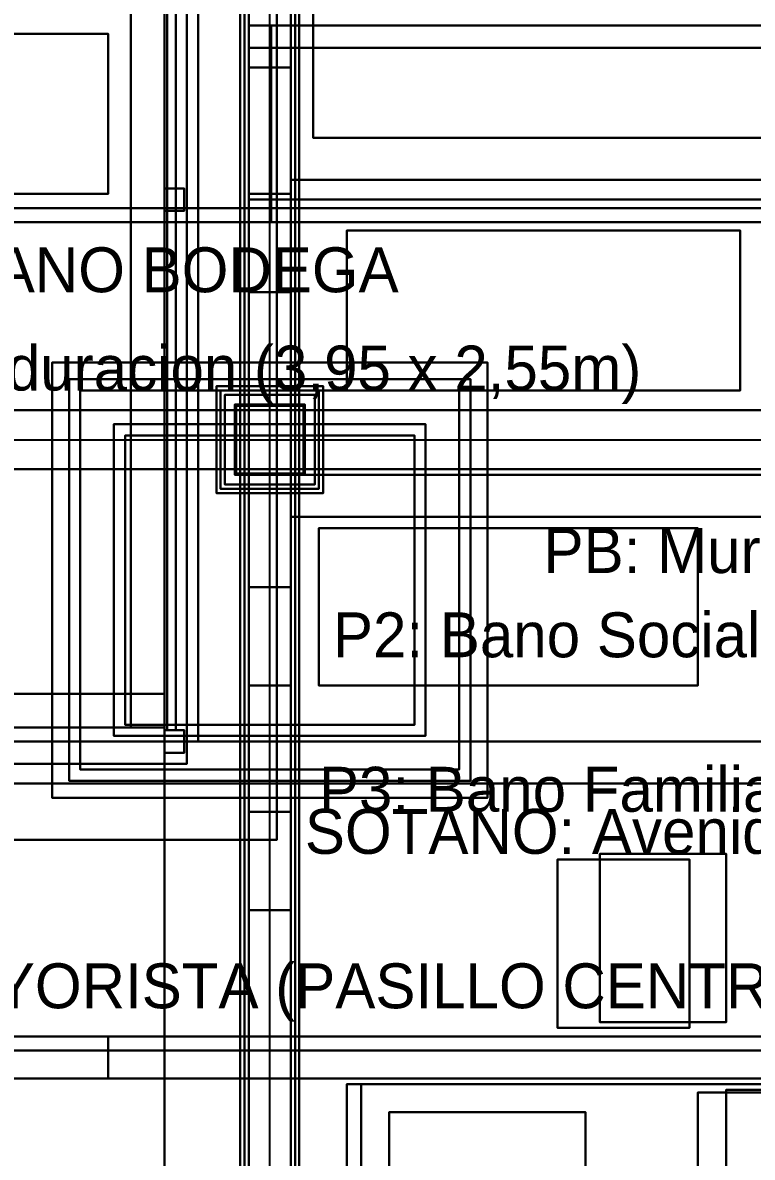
# Model space of a CAD drawing. Header units: metres. Extents: x -1 to 116, y -1 to 42.
# Drawn here: x 5.045 to 7.643, y 7.019 to 11.06 of the extents above; entities that cross this region are included whole.
import ezdxf

# ---------------------------------------------------------------- set-up
doc = ezdxf.new("R2010")
doc.units = ezdxf.units.M
for name, color, linetype in [('CLARABOYA_VENTILADA_3D', 4, 'CONTINUOUS'), ('COLUMNAS_3D', 1, 'CONTINUOUS'), ('CUBIERTA_CHALET_3D', 9, 'CONTINUOUS'), ('EJES_ESTRUCTURALES', 1, 'CONTINUOUS'), ('ESTRUCTURA_MADERA_CHALET_3D', 34, 'CONTINUOUS'), ('LOSA_PISO_3D', 8, 'CONTINUOUS'), ('P2_COLUMNAS_3D', 1, 'CONTINUOUS'), ('P2_LOSA_PISO_3D', 8, 'CONTINUOUS'), ('P2_MOBILIARIO_SOCIAL_3D', 34, 'CONTINUOUS'), ('P2_MUROS_INT_3D', 6, 'CONTINUOUS'), ('P2_ROTULOS', 6, 'CONTINUOUS'), ('P3_COLUMNAS_METAL_NEGRO_3D', 8, 'CONTINUOUS'), ('P3_LOSA_STEELDECK_3D', 8, 'CONTINUOUS'), ('P3_MOBILIARIO_PRIVADO_3D', 34, 'CONTINUOUS'), ('P3_MUROS_EXT_3D', 34, 'CONTINUOUS'), ('P3_MUROS_INT_3D', 6, 'CONTINUOUS'), ('P3_ROTULOS', 5, 'CONTINUOUS'), ('PB_MOBILIARIO_COMERCIAL_3D', 34, 'CONTINUOUS'), ('PB_TIMBER_FRAME_3D', 30, 'CONTINUOUS'), ('PB_ZOCALO_PIEDRA_3D', 8, 'CONTINUOUS'), ('ROTULOS_TEXTO', 2, 'CONTINUOUS'), ('SOTANO_BODEGA_EQUIP_3D', 7, 'CONTINUOUS'), ('SOTANO_COLUMNAS_3D', 1, 'CONTINUOUS'), ('SOTANO_LOSA_3D', 8, 'CONTINUOUS'), ('SOTANO_ROTULOS', 4, 'CONTINUOUS')]:
    doc.layers.add(name, color=color, linetype=linetype)

msp = doc.modelspace()

# ---------------------------------------------------------------- linework, layer by layer
at = {"layer": 'CLARABOYA_VENTILADA_3D', "color": 9}
for points in [[(4, 8.15, 12.4994), (5.95, 8.15, 12.3194), (5.95, 14.65, 12.3194), (4, 14.65, 12.4994)], [(4, 8.15, 12.5994), (5.95, 8.15, 12.4194), (5.95, 14.65, 12.4194), (4, 14.65, 12.5994)], [(5.95, 8.15, 12.3194), (5.95, 14.65, 12.3194), (5.95, 14.65, 12.4194), (5.95, 8.15, 12.4194)], [(4, 8.15, 12.4994), (5.95, 8.15, 12.3194), (5.95, 8.15, 12.4194), (4, 8.15, 12.5994)]]:
    msp.add_3dface(points, dxfattribs=at)
at = {"layer": 'CLARABOYA_VENTILADA_3D', "color": 8}
for points in [[(5.55, 8.5, 12.0294), (5.67, 8.5, 11.9694), (5.67, 14.3, 11.9694), (5.55, 14.3, 12.0294)], [(5.55, 8.5, 12.0494), (5.67, 8.5, 11.9894), (5.67, 14.3, 11.9894), (5.55, 14.3, 12.0494)], [(5.55, 8.5, 12.0294), (5.55, 14.3, 12.0294), (5.55, 14.3, 12.0494), (5.55, 8.5, 12.0494)], [(5.55, 8.5, 12.1594), (5.67, 8.5, 12.0994), (5.67, 14.3, 12.0994), (5.55, 14.3, 12.1594)], [(5.55, 8.5, 12.1794), (5.67, 8.5, 12.1194), (5.67, 14.3, 12.1194), (5.55, 14.3, 12.1794)], [(5.55, 8.5, 12.1594), (5.55, 14.3, 12.1594), (5.55, 14.3, 12.1794), (5.55, 8.5, 12.1794)], [(5.55, 8.5, 12.2894), (5.67, 8.5, 12.2294), (5.67, 14.3, 12.2294), (5.55, 14.3, 12.2894)], [(5.55, 8.5, 12.3094), (5.67, 8.5, 12.2494), (5.67, 14.3, 12.2494), (5.55, 14.3, 12.3094)], [(5.55, 8.5, 12.2894), (5.55, 14.3, 12.2894), (5.55, 14.3, 12.3094), (5.55, 8.5, 12.3094)], [(5.67, 8.5, 11.9694), (5.67, 14.3, 11.9694), (5.67, 14.3, 11.9894), (5.67, 8.5, 11.9894)], [(5.67, 8.5, 12.0994), (5.67, 14.3, 12.0994), (5.67, 14.3, 12.1194), (5.67, 8.5, 12.1194)], [(5.67, 8.5, 12.2294), (5.67, 14.3, 12.2294), (5.67, 14.3, 12.2494), (5.67, 8.5, 12.2494)], [(5.55, 8.5, 12.0294), (5.67, 8.5, 11.9694), (5.67, 8.5, 11.9894), (5.55, 8.5, 12.0494)], [(5.55, 8.5, 12.1594), (5.67, 8.5, 12.0994), (5.67, 8.5, 12.1194), (5.55, 8.5, 12.1794)], [(5.55, 8.5, 12.2894), (5.67, 8.5, 12.2294), (5.67, 8.5, 12.2494), (5.55, 8.5, 12.3094)]]:
    msp.add_3dface(points, dxfattribs=at)
at = {"layer": 'CLARABOYA_VENTILADA_3D', "color": 4}
for points in [[(5.56, 8.54, 11.482), (5.59, 8.54, 11.482), (5.59, 14.26, 11.482), (5.56, 14.26, 11.482)], [(5.56, 8.54, 11.9194), (5.59, 8.54, 11.9194), (5.59, 14.26, 11.9194), (5.56, 14.26, 11.9194)], [(5.56, 8.54, 11.482), (5.56, 14.26, 11.482), (5.56, 14.26, 11.9194), (5.56, 8.54, 11.9194)], [(5.59, 8.54, 11.482), (5.59, 14.26, 11.482), (5.59, 14.26, 11.9194), (5.59, 8.54, 11.9194)], [(5.56, 8.54, 11.482), (5.59, 8.54, 11.482), (5.59, 8.54, 11.9194), (5.56, 8.54, 11.9194)]]:
    msp.add_3dface(points, dxfattribs=at)
at = {"layer": 'COLUMNAS_3D', "color": 1}
for points in [[(5.8, 9.45), (6.05, 9.45), (6.05, 9.7), (5.8, 9.7)], [(5.8, 9.45, 2.85), (6.05, 9.45, 2.85), (6.05, 9.7, 2.85), (5.8, 9.7, 2.85)], [(5.8, 9.7), (6.05, 9.7), (6.05, 9.7, 2.85), (5.8, 9.7, 2.85)], [(5.8, 9.45), (5.8, 9.7), (5.8, 9.7, 2.85), (5.8, 9.45, 2.85)], [(6.05, 9.45), (6.05, 9.7), (6.05, 9.7, 2.85), (6.05, 9.45, 2.85)], [(5.8, 9.45), (6.05, 9.45), (6.05, 9.45, 2.85), (5.8, 9.45, 2.85)]]:
    msp.add_3dface(points, dxfattribs=at)
at = {"layer": 'CUBIERTA_CHALET_3D', "color": 9}
for points in [[(5.55, 2, 11.262), (10.1, 2, 8.4189), (10.1, 24.71, 8.4189), (5.55, 24.71, 11.262)], [(5.55, 2, 11.442), (10.1, 2, 8.5989), (10.1, 24.71, 8.5989), (5.55, 24.71, 11.442)], [(5.55, 2, 11.262), (5.55, 24.71, 11.262), (5.55, 24.71, 11.442), (5.55, 2, 11.442)], [(4.85, 2, 11.6994), (5.55, 2, 11.262), (5.55, 8.5, 11.262), (4.85, 8.5, 11.6994)], [(4.85, 2, 11.8794), (5.55, 2, 11.442), (5.55, 8.5, 11.442), (4.85, 8.5, 11.8794)], [(4.85, 8.5, 11.6994), (5.55, 8.5, 11.262), (5.55, 8.5, 11.442), (4.85, 8.5, 11.8794)], [(5.55, 2, 11.262), (5.55, 8.5, 11.262), (5.55, 8.5, 11.442), (5.55, 2, 11.442)]]:
    msp.add_3dface(points, dxfattribs=at)
at = {"layer": 'EJES_ESTRUCTURALES', "color": 1}
for p, q in [((5.925, 1.8), (5.925, 25.51)), ((-0.6, 9.575), (10.4, 9.575))]:
    msp.add_line(p, q, dxfattribs=at)
at = {"layer": 'ESTRUCTURA_MADERA_CHALET_3D', "color": 34}
for points in [[(0.45, 8.35, 8.67), (9.15, 8.35, 8.67), (9.15, 8.5, 8.67), (0.45, 8.5, 8.67)], [(0.45, 8.35, 8.85), (9.15, 8.35, 8.85), (9.15, 8.5, 8.85), (0.45, 8.5, 8.85)], [(0.45, 8.5, 8.67), (9.15, 8.5, 8.67), (9.15, 8.5, 8.85), (0.45, 8.5, 8.85)], [(0.45, 8.35, 8.67), (9.15, 8.35, 8.67), (9.15, 8.35, 8.85), (0.45, 8.35, 8.85)]]:
    msp.add_3dface(points, dxfattribs=at)
at = {"layer": 'LOSA_PISO_3D', "color": 8}
for points in [[(0.15, 10.35, -0.15), (9.15, 10.35, -0.15), (9.15, 24.71, -0.15), (0.15, 24.71, -0.15)], [(0.15, 10.35), (9.15, 10.35), (9.15, 24.71), (0.15, 24.71)], [(0.15, 10.35, -0.15), (9.15, 10.35, -0.15), (9.15, 10.35), (0.15, 10.35)], [(1.4, 7.4, -0.15), (9.15, 7.4, -0.15), (9.15, 10.35, -0.15), (1.4, 10.35, -0.15)], [(1.4, 7.4), (9.15, 7.4), (9.15, 10.35), (1.4, 10.35)], [(1.4, 10.35, -0.15), (9.15, 10.35, -0.15), (9.15, 10.35), (1.4, 10.35)], [(0.15, 3, -0.15), (9.15, 3, -0.15), (9.15, 7.4, -0.15), (0.15, 7.4, -0.15)], [(0.15, 3), (9.15, 3), (9.15, 7.4), (0.15, 7.4)], [(0.15, 7.4, -0.15), (9.15, 7.4, -0.15), (9.15, 7.4), (0.15, 7.4)], [(1.4, 7.4, -0.15), (9.15, 7.4, -0.15), (9.15, 7.4), (1.4, 7.4)]]:
    msp.add_3dface(points, dxfattribs=at)
at = {"layer": 'P2_COLUMNAS_3D', "color": 1}
for points in [[(5.8, 9.45, 3), (6.05, 9.45, 3), (6.05, 9.7, 3), (5.8, 9.7, 3)], [(5.8, 9.45, 5.85), (6.05, 9.45, 5.85), (6.05, 9.7, 5.85), (5.8, 9.7, 5.85)], [(5.8, 9.7, 3), (6.05, 9.7, 3), (6.05, 9.7, 5.85), (5.8, 9.7, 5.85)], [(5.8, 9.45, 3), (5.8, 9.7, 3), (5.8, 9.7, 5.85), (5.8, 9.45, 5.85)], [(6.05, 9.45, 3), (6.05, 9.7, 3), (6.05, 9.7, 5.85), (6.05, 9.45, 5.85)], [(5.8, 9.45, 3), (6.05, 9.45, 3), (6.05, 9.45, 5.85), (5.8, 9.45, 5.85)]]:
    msp.add_3dface(points, dxfattribs=at)
at = {"layer": 'P2_LOSA_PISO_3D', "color": 8}
for points in [[(0.15, 10.35, 2.85), (9.15, 10.35, 2.85), (9.15, 24.71, 2.85), (0.15, 24.71, 2.85)], [(0.15, 10.35, 3), (9.15, 10.35, 3), (9.15, 24.71, 3), (0.15, 24.71, 3)], [(0.15, 10.35, 2.85), (9.15, 10.35, 2.85), (9.15, 10.35, 3), (0.15, 10.35, 3)], [(2.65, 7.4, 2.85), (9.15, 7.4, 2.85), (9.15, 10.35, 2.85), (2.65, 10.35, 2.85)], [(2.65, 7.4, 3), (9.15, 7.4, 3), (9.15, 10.35, 3), (2.65, 10.35, 3)], [(2.65, 10.35, 2.85), (9.15, 10.35, 2.85), (9.15, 10.35, 3), (2.65, 10.35, 3)], [(0.15, 3, 2.85), (9.15, 3, 2.85), (9.15, 7.4, 2.85), (0.15, 7.4, 2.85)], [(0.15, 3, 3), (9.15, 3, 3), (9.15, 7.4, 3), (0.15, 7.4, 3)], [(0.15, 7.4, 2.85), (9.15, 7.4, 2.85), (9.15, 7.4, 3), (0.15, 7.4, 3)], [(2.65, 7.4, 2.85), (9.15, 7.4, 2.85), (9.15, 7.4, 3), (2.65, 7.4, 3)]]:
    msp.add_3dface(points, dxfattribs=at)
at = {"layer": 'P2_MOBILIARIO_SOCIAL_3D', "color": 34}
for points in [[(6.2, 9.75, 3), (7.6, 9.75, 3), (7.6, 10.32, 3), (6.2, 10.32, 3)], [(6.2, 9.75, 3.85), (7.6, 9.75, 3.85), (7.6, 10.32, 3.85), (6.2, 10.32, 3.85)], [(6.2, 10.32, 3), (7.6, 10.32, 3), (7.6, 10.32, 3.85), (6.2, 10.32, 3.85)], [(6.2, 9.75, 3), (6.2, 10.32, 3), (6.2, 10.32, 3.85), (6.2, 9.75, 3.85)], [(7.6, 9.75, 3), (7.6, 10.32, 3), (7.6, 10.32, 3.85), (7.6, 9.75, 3.85)], [(6.2, 9.75, 3), (7.6, 9.75, 3), (7.6, 9.75, 3.85), (6.2, 9.75, 3.85)], [(6.25, 6.7, 3), (8.45, 6.7, 3), (8.45, 7.28, 3), (6.25, 7.28, 3)], [(6.25, 6.7, 5.25), (8.45, 6.7, 5.25), (8.45, 7.28, 5.25), (6.25, 7.28, 5.25)], [(6.25, 7.28, 3), (8.45, 7.28, 3), (8.45, 7.28, 5.25), (6.25, 7.28, 5.25)], [(6.25, 6.7, 3), (6.25, 7.28, 3), (6.25, 7.28, 5.25), (6.25, 6.7, 5.25)]]:
    msp.add_3dface(points, dxfattribs=at)
at = {"layer": 'P2_MOBILIARIO_SOCIAL_3D', "color": 7}
for points in [[(7.1, 7.5, 3), (7.55, 7.5, 3), (7.55, 8.1, 3), (7.1, 8.1, 3)], [(7.1, 7.5, 3.42), (7.55, 7.5, 3.42), (7.55, 8.1, 3.42), (7.1, 8.1, 3.42)], [(7.1, 8.1, 3), (7.55, 8.1, 3), (7.55, 8.1, 3.42), (7.1, 8.1, 3.42)], [(7.1, 7.5, 3), (7.1, 8.1, 3), (7.1, 8.1, 3.42), (7.1, 7.5, 3.42)], [(7.55, 7.5, 3), (7.55, 8.1, 3), (7.55, 8.1, 3.42), (7.55, 7.5, 3.42)], [(7.1, 7.5, 3), (7.55, 7.5, 3), (7.55, 7.5, 3.42), (7.1, 7.5, 3.42)]]:
    msp.add_3dface(points, dxfattribs=at)
at = {"layer": 'P2_MUROS_INT_3D', "color": 6}
for points in [[(6, 10.35, 3), (9, 10.35, 3), (9, 10.5, 3), (6, 10.5, 3)], [(6, 10.35, 5.85), (9, 10.35, 5.85), (9, 10.5, 5.85), (6, 10.5, 5.85)], [(6, 10.5, 3), (9, 10.5, 3), (9, 10.5, 5.85), (6, 10.5, 5.85)], [(6, 10.35, 3), (6, 10.5, 3), (6, 10.5, 5.85), (6, 10.35, 5.85)], [(5.85, 9.05, 3), (6, 9.05, 3), (6, 10.45, 3), (5.85, 10.45, 3)], [(5.85, 9.05, 5.85), (6, 9.05, 5.85), (6, 10.45, 5.85), (5.85, 10.45, 5.85)], [(5.85, 10.45, 3), (6, 10.45, 3), (6, 10.45, 5.85), (5.85, 10.45, 5.85)], [(5.85, 9.05, 3), (5.85, 10.45, 3), (5.85, 10.45, 5.85), (5.85, 9.05, 5.85)], [(6, 9.05, 3), (6, 10.45, 3), (6, 10.45, 5.85), (6, 9.05, 5.85)], [(6, 10.35, 3), (9, 10.35, 3), (9, 10.35, 5.85), (6, 10.35, 5.85)], [(5.85, 8.25, 5.1), (6, 8.25, 5.1), (6, 9.05, 5.1), (5.85, 9.05, 5.1)], [(5.85, 8.25, 5.85), (6, 8.25, 5.85), (6, 9.05, 5.85), (5.85, 9.05, 5.85)], [(5.85, 9.05, 5.1), (6, 9.05, 5.1), (6, 9.05, 5.85), (5.85, 9.05, 5.85)], [(5.85, 8.25, 5.1), (5.85, 9.05, 5.1), (5.85, 9.05, 5.85), (5.85, 8.25, 5.85)], [(5.85, 9.05, 3), (6, 9.05, 3), (6, 9.05, 5.85), (5.85, 9.05, 5.85)], [(6, 8.25, 5.1), (6, 9.05, 5.1), (6, 9.05, 5.85), (6, 8.25, 5.85)], [(5.85, 6.4, 3), (6, 6.4, 3), (6, 8.25, 3), (5.85, 8.25, 3)], [(5.85, 6.4, 5.85), (6, 6.4, 5.85), (6, 8.25, 5.85), (5.85, 8.25, 5.85)], [(5.85, 8.25, 3), (6, 8.25, 3), (6, 8.25, 5.85), (5.85, 8.25, 5.85)], [(5.85, 6.4, 3), (5.85, 8.25, 3), (5.85, 8.25, 5.85), (5.85, 6.4, 5.85)], [(5.85, 8.25, 5.1), (6, 8.25, 5.1), (6, 8.25, 5.85), (5.85, 8.25, 5.85)], [(6, 6.4, 3), (6, 8.25, 3), (6, 8.25, 5.85), (6, 6.4, 5.85)], [(6, 7.3, 3), (9, 7.3, 3), (9, 7.45, 3), (6, 7.45, 3)], [(6, 7.3, 5.85), (9, 7.3, 5.85), (9, 7.45, 5.85), (6, 7.45, 5.85)], [(6, 7.45, 3), (9, 7.45, 3), (9, 7.45, 5.85), (6, 7.45, 5.85)], [(6, 7.3, 3), (6, 7.45, 3), (6, 7.45, 5.85), (6, 7.3, 5.85)], [(6, 7.3, 3), (9, 7.3, 3), (9, 7.3, 5.85), (6, 7.3, 5.85)]]:
    msp.add_3dface(points, dxfattribs=at)
at = {"layer": 'P3_COLUMNAS_METAL_NEGRO_3D', "color": 8}
for points in [[(5.835, 3.15, 5.8), (6.015, 3.15, 5.8), (6.015, 24.71, 5.8), (5.835, 24.71, 5.8)], [(5.835, 3.15, 5.85), (6.015, 3.15, 5.85), (6.015, 24.71, 5.85), (5.835, 24.71, 5.85)], [(5.835, 3.15, 5.8), (5.835, 24.71, 5.8), (5.835, 24.71, 5.85), (5.835, 3.15, 5.85)], [(6.015, 3.15, 5.8), (6.015, 24.71, 5.8), (6.015, 24.71, 5.85), (6.015, 3.15, 5.85)], [(5.55, 8.42, 11.122), (5.63, 8.42, 11.122), (5.63, 14.38, 11.122), (5.55, 14.38, 11.122)], [(5.55, 8.42, 11.502), (5.63, 8.42, 11.502), (5.63, 14.38, 11.502), (5.55, 14.38, 11.502)], [(5.55, 8.42, 11.122), (5.55, 14.38, 11.122), (5.55, 14.38, 11.502), (5.55, 8.42, 11.502)], [(5.63, 8.42, 11.122), (5.63, 14.38, 11.122), (5.63, 14.38, 11.502), (5.63, 8.42, 11.502)], [(5.55, 10.39, 11.442), (5.62, 10.39, 11.442), (5.62, 10.47, 11.442), (5.55, 10.47, 11.442)], [(5.55, 10.39, 12.3194), (5.62, 10.39, 12.3194), (5.62, 10.47, 12.3194), (5.55, 10.47, 12.3194)], [(5.55, 10.47, 11.442), (5.62, 10.47, 11.442), (5.62, 10.47, 12.3194), (5.55, 10.47, 12.3194)], [(5.55, 10.39, 11.442), (5.55, 10.47, 11.442), (5.55, 10.47, 12.3194), (5.55, 10.39, 12.3194)], [(5.62, 10.39, 11.442), (5.62, 10.47, 11.442), (5.62, 10.47, 12.3194), (5.62, 10.39, 12.3194)], [(5.55, 10.39, 11.442), (5.62, 10.39, 11.442), (5.62, 10.39, 12.3194), (5.55, 10.39, 12.3194)], [(5.765, 9.415, 6), (6.085, 9.415, 6), (6.085, 9.735, 6), (5.765, 9.735, 6)], [(5.765, 9.415, 6.03), (6.085, 9.415, 6.03), (6.085, 9.735, 6.03), (5.765, 9.735, 6.03)], [(5.765, 9.735, 6), (6.085, 9.735, 6), (6.085, 9.735, 6.03), (5.765, 9.735, 6.03)], [(5.765, 9.415, 6), (5.765, 9.735, 6), (5.765, 9.735, 6.03), (5.765, 9.415, 6.03)], [(6.085, 9.415, 6), (6.085, 9.735, 6), (6.085, 9.735, 6.03), (6.085, 9.415, 6.03)], [(5.805, 9.455, 6), (6.045, 9.455, 6), (6.045, 9.695, 6), (5.805, 9.695, 6)], [(5.805, 9.455, 8.85), (6.045, 9.455, 8.85), (6.045, 9.695, 8.85), (5.805, 9.695, 8.85)], [(5.805, 9.695, 6), (6.045, 9.695, 6), (6.045, 9.695, 8.85), (5.805, 9.695, 8.85)], [(5.805, 9.455, 6), (5.805, 9.695, 6), (5.805, 9.695, 8.85), (5.805, 9.455, 8.85)], [(6.045, 9.455, 6), (6.045, 9.695, 6), (6.045, 9.695, 8.85), (6.045, 9.455, 8.85)], [(5.765, 9.415, 6), (6.085, 9.415, 6), (6.085, 9.415, 6.03), (5.765, 9.415, 6.03)], [(5.805, 9.455, 6), (6.045, 9.455, 6), (6.045, 9.455, 8.85), (5.805, 9.455, 8.85)], [(5.55, 8.46, 11.442), (5.62, 8.46, 11.442), (5.62, 8.54, 11.442), (5.55, 8.54, 11.442)], [(5.55, 8.46, 12.3194), (5.62, 8.46, 12.3194), (5.62, 8.54, 12.3194), (5.55, 8.54, 12.3194)], [(5.55, 8.54, 11.442), (5.62, 8.54, 11.442), (5.62, 8.54, 12.3194), (5.55, 8.54, 12.3194)], [(5.55, 8.46, 11.442), (5.55, 8.54, 11.442), (5.55, 8.54, 12.3194), (5.55, 8.46, 12.3194)], [(5.62, 8.46, 11.442), (5.62, 8.54, 11.442), (5.62, 8.54, 12.3194), (5.62, 8.46, 12.3194)], [(4.85, 8.42, 11.5794), (5.55, 8.42, 11.142), (5.55, 8.5, 11.142), (4.85, 8.5, 11.5794)], [(4.85, 8.42, 11.9194), (5.55, 8.42, 11.9194), (5.55, 8.5, 11.9194), (4.85, 8.5, 11.9194)], [(4.85, 8.5, 11.5794), (5.55, 8.5, 11.142), (5.55, 8.5, 11.9194), (4.85, 8.5, 11.9194)], [(5.55, 8.42, 11.142), (5.55, 8.5, 11.142), (5.55, 8.5, 11.9194), (5.55, 8.42, 11.9194)], [(5.55, 8.46, 11.442), (5.62, 8.46, 11.442), (5.62, 8.46, 12.3194), (5.55, 8.46, 12.3194)], [(4.85, 8.42, 11.5794), (5.55, 8.42, 11.142), (5.55, 8.42, 11.9194), (4.85, 8.42, 11.9194)], [(5.55, 8.42, 11.122), (5.63, 8.42, 11.122), (5.63, 8.42, 11.502), (5.55, 8.42, 11.502)]]:
    msp.add_3dface(points, dxfattribs=at)
at = {"layer": 'P3_LOSA_STEELDECK_3D', "color": 8}
for points in [[(0.15, 10.4, 5.85), (9.15, 10.4, 5.85), (9.15, 24.71, 5.85), (0.15, 24.71, 5.85)], [(0.15, 10.4, 6), (9.15, 10.4, 6), (9.15, 24.71, 6), (0.15, 24.71, 6)], [(0.15, 10.4, 5.85), (9.15, 10.4, 5.85), (9.15, 10.4, 6), (0.15, 10.4, 6)], [(1.45, 7.4, 5.85), (9.15, 7.4, 5.85), (9.15, 10.4, 5.85), (1.45, 10.4, 5.85)], [(1.45, 7.4, 6), (9.15, 7.4, 6), (9.15, 10.4, 6), (1.45, 10.4, 6)], [(1.45, 10.4, 5.85), (9.15, 10.4, 5.85), (9.15, 10.4, 6), (1.45, 10.4, 6)], [(0.15, 3, 5.85), (9.15, 3, 5.85), (9.15, 7.4, 5.85), (0.15, 7.4, 5.85)], [(0.15, 3, 6), (9.15, 3, 6), (9.15, 7.4, 6), (0.15, 7.4, 6)], [(0.15, 7.4, 5.85), (9.15, 7.4, 5.85), (9.15, 7.4, 6), (0.15, 7.4, 6)], [(1.45, 7.4, 5.85), (9.15, 7.4, 5.85), (9.15, 7.4, 6), (1.45, 7.4, 6)]]:
    msp.add_3dface(points, dxfattribs=at)
at = {"layer": 'P3_MOBILIARIO_PRIVADO_3D', "color": 30}
for points in [[(6.08, 10.65, 6), (7.95, 10.65, 6), (7.95, 12.1, 6), (6.08, 12.1, 6)], [(6.08, 10.65, 6.55), (7.95, 10.65, 6.55), (7.95, 12.1, 6.55), (6.08, 12.1, 6.55)], [(6.08, 10.65, 6), (6.08, 12.1, 6), (6.08, 12.1, 6.55), (6.08, 10.65, 6.55)], [(6.08, 10.65, 6), (7.95, 10.65, 6), (7.95, 10.65, 6.55), (6.08, 10.65, 6.55)]]:
    msp.add_3dface(points, dxfattribs=at)
at = {"layer": 'P3_MOBILIARIO_PRIVADO_3D', "color": 34}
for points in [[(6.1, 8.7, 6), (7.45, 8.7, 6), (7.45, 9.26, 6), (6.1, 9.26, 6)], [(6.1, 8.7, 6.85), (7.45, 8.7, 6.85), (7.45, 9.26, 6.85), (6.1, 9.26, 6.85)], [(6.1, 9.26, 6), (7.45, 9.26, 6), (7.45, 9.26, 6.85), (6.1, 9.26, 6.85)], [(6.1, 8.7, 6), (6.1, 9.26, 6), (6.1, 9.26, 6.85), (6.1, 8.7, 6.85)], [(7.45, 8.7, 6), (7.45, 9.26, 6), (7.45, 9.26, 6.85), (7.45, 8.7, 6.85)], [(6.1, 8.7, 6), (7.45, 8.7, 6), (7.45, 8.7, 6.85), (6.1, 8.7, 6.85)]]:
    msp.add_3dface(points, dxfattribs=at)
at = {"layer": 'P3_MOBILIARIO_PRIVADO_3D', "color": 7}
for points in [[(6.95, 7.48, 6), (7.42, 7.48, 6), (7.42, 8.08, 6), (6.95, 8.08, 6)], [(6.95, 7.48, 6.42), (7.42, 7.48, 6.42), (7.42, 8.08, 6.42), (6.95, 8.08, 6.42)], [(6.95, 8.08, 6), (7.42, 8.08, 6), (7.42, 8.08, 6.42), (6.95, 8.08, 6.42)], [(6.95, 7.48, 6), (6.95, 8.08, 6), (6.95, 8.08, 6.42), (6.95, 7.48, 6.42)], [(7.42, 7.48, 6), (7.42, 8.08, 6), (7.42, 8.08, 6.42), (7.42, 7.48, 6.42)], [(6.95, 7.48, 6), (7.42, 7.48, 6), (7.42, 7.48, 6.42), (6.95, 7.48, 6.42)], [(6.35, 6.75, 6.92), (7.05, 6.75, 6.92), (7.05, 7.18, 6.92), (6.35, 7.18, 6.92)], [(6.35, 6.75, 6.96), (7.05, 6.75, 6.96), (7.05, 7.18, 6.96), (6.35, 7.18, 6.96)], [(6.35, 7.18, 6.92), (7.05, 7.18, 6.92), (7.05, 7.18, 6.96), (6.35, 7.18, 6.96)], [(6.35, 6.75, 6.92), (6.35, 7.18, 6.92), (6.35, 7.18, 6.96), (6.35, 6.75, 6.96)], [(7.05, 6.75, 6.92), (7.05, 7.18, 6.92), (7.05, 7.18, 6.96), (7.05, 6.75, 6.96)]]:
    msp.add_3dface(points, dxfattribs=at)
at = {"layer": 'P3_MOBILIARIO_PRIVADO_3D', "color": 8}
for points in [[(6.2, 6.65, 6), (8.65, 6.65, 6), (8.65, 7.28, 6), (6.2, 7.28, 6)], [(6.2, 6.65, 6.92), (8.65, 6.65, 6.92), (8.65, 7.28, 6.92), (6.2, 7.28, 6.92)], [(6.2, 7.28, 6), (8.65, 7.28, 6), (8.65, 7.28, 6.92), (6.2, 7.28, 6.92)], [(6.2, 6.65, 6), (6.2, 7.28, 6), (6.2, 7.28, 6.92), (6.2, 6.65, 6.92)], [(7.45, 6.68, 6.92), (8.48, 6.68, 6.92), (8.48, 7.25, 6.92), (7.45, 7.25, 6.92)], [(7.45, 6.68, 7.15), (8.48, 6.68, 7.15), (8.48, 7.25, 7.15), (7.45, 7.25, 7.15)], [(7.45, 7.25, 6.92), (8.48, 7.25, 6.92), (8.48, 7.25, 7.15), (7.45, 7.25, 7.15)], [(7.45, 6.68, 6.92), (7.45, 7.25, 6.92), (7.45, 7.25, 7.15), (7.45, 6.68, 7.15)], [(7.55, 6.72, 7.85), (8.4, 6.72, 7.85), (8.4, 7.26, 7.85), (7.55, 7.26, 7.85)], [(7.55, 6.72, 8.45), (8.4, 6.72, 8.45), (8.4, 7.26, 8.45), (7.55, 7.26, 8.45)], [(7.55, 7.26, 7.85), (8.4, 7.26, 7.85), (8.4, 7.26, 8.45), (7.55, 7.26, 8.45)], [(7.55, 6.72, 7.85), (7.55, 7.26, 7.85), (7.55, 7.26, 8.45), (7.55, 6.72, 8.45)]]:
    msp.add_3dface(points, dxfattribs=at)
at = {"layer": 'P3_MUROS_EXT_3D', "color": 34}
for points in [[(3.35, 7.3, 8.25), (5.35, 7.3, 8.25), (5.35, 7.45, 8.25), (3.35, 7.45, 8.25)], [(3.35, 7.3, 8.85), (5.35, 7.3, 8.85), (5.35, 7.45, 8.85), (3.35, 7.45, 8.85)], [(3.35, 7.45, 8.25), (5.35, 7.45, 8.25), (5.35, 7.45, 8.85), (3.35, 7.45, 8.85)], [(4.85, 7.3, 8.85), (9.15, 7.3, 8.85), (9.15, 7.45, 8.85), (4.85, 7.45, 8.85)], [(4.85, 7.3, 11.6994), (9.15, 7.3, 9.0125), (9.15, 7.45, 9.0125), (4.85, 7.45, 11.6994)], [(4.85, 7.45, 8.85), (9.15, 7.45, 8.85), (9.15, 7.45, 9.0125), (4.85, 7.45, 11.6994)], [(5.35, 7.3, 8.25), (5.35, 7.45, 8.25), (5.35, 7.45, 8.85), (5.35, 7.3, 8.85)], [(5.35, 7.3, 6), (5.85, 7.3, 6), (5.85, 7.45, 6), (5.35, 7.45, 6)], [(5.35, 7.3, 8.85), (5.85, 7.3, 8.85), (5.85, 7.45, 8.85), (5.35, 7.45, 8.85)], [(5.35, 7.45, 6), (5.85, 7.45, 6), (5.85, 7.45, 8.85), (5.35, 7.45, 8.85)], [(5.35, 7.3, 6), (5.35, 7.45, 6), (5.35, 7.45, 8.85), (5.35, 7.3, 8.85)], [(5.85, 7.3, 6), (9.15, 7.3, 6), (9.15, 7.45, 6), (5.85, 7.45, 6)], [(5.85, 7.3, 8.85), (9.15, 7.3, 8.85), (9.15, 7.45, 8.85), (5.85, 7.45, 8.85)], [(5.85, 7.45, 6), (9.15, 7.45, 6), (9.15, 7.45, 8.85), (5.85, 7.45, 8.85)], [(5.85, 7.3, 6), (5.85, 7.45, 6), (5.85, 7.45, 8.85), (5.85, 7.3, 8.85)], [(5.85, 7.3, 6), (5.85, 7.45, 6), (5.85, 7.45, 8.85), (5.85, 7.3, 8.85)], [(3.35, 7.3, 8.25), (5.35, 7.3, 8.25), (5.35, 7.3, 8.85), (3.35, 7.3, 8.85)], [(4.85, 7.3, 8.85), (9.15, 7.3, 8.85), (9.15, 7.3, 9.0125), (4.85, 7.3, 11.6994)], [(5.35, 7.3, 6), (5.85, 7.3, 6), (5.85, 7.3, 8.85), (5.35, 7.3, 8.85)], [(5.85, 7.3, 6), (9.15, 7.3, 6), (9.15, 7.3, 8.85), (5.85, 7.3, 8.85)]]:
    msp.add_3dface(points, dxfattribs=at)
at = {"layer": 'P3_MUROS_INT_3D', "color": 6}
for points in [[(5.85, 10.9, 6), (6, 10.9, 6), (6, 13.85, 6), (5.85, 13.85, 6)], [(5.85, 10.9, 8.85), (6, 10.9, 8.85), (6, 13.85, 8.85), (5.85, 13.85, 8.85)], [(5.85, 10.9, 6), (5.85, 13.85, 6), (5.85, 13.85, 8.85), (5.85, 10.9, 8.85)], [(6, 10.9, 6), (6, 13.85, 6), (6, 13.85, 8.85), (6, 10.9, 8.85)], [(5.85, 10.1, 8.1), (6, 10.1, 8.1), (6, 10.9, 8.1), (5.85, 10.9, 8.1)], [(5.85, 10.1, 8.85), (6, 10.1, 8.85), (6, 10.9, 8.85), (5.85, 10.9, 8.85)], [(5.85, 10.9, 8.1), (6, 10.9, 8.1), (6, 10.9, 8.85), (5.85, 10.9, 8.85)], [(5.85, 10.1, 8.1), (5.85, 10.9, 8.1), (5.85, 10.9, 8.85), (5.85, 10.1, 8.85)], [(5.85, 10.9, 6), (6, 10.9, 6), (6, 10.9, 8.85), (5.85, 10.9, 8.85)], [(6, 10.1, 8.1), (6, 10.9, 8.1), (6, 10.9, 8.85), (6, 10.1, 8.85)], [(5.85, 8.7, 6), (6, 8.7, 6), (6, 10.1, 6), (5.85, 10.1, 6)], [(5.85, 8.7, 8.85), (6, 8.7, 8.85), (6, 10.1, 8.85), (5.85, 10.1, 8.85)], [(5.85, 10.1, 6), (6, 10.1, 6), (6, 10.1, 8.85), (5.85, 10.1, 8.85)], [(5.85, 8.7, 6), (5.85, 10.1, 6), (5.85, 10.1, 8.85), (5.85, 8.7, 8.85)], [(5.85, 10.1, 8.1), (6, 10.1, 8.1), (6, 10.1, 8.85), (5.85, 10.1, 8.85)], [(6, 8.7, 6), (6, 10.1, 6), (6, 10.1, 8.85), (6, 8.7, 8.85)], [(6, 9.3, 6), (9, 9.3, 6), (9, 9.45, 6), (6, 9.45, 6)], [(6, 9.3, 8.85), (9, 9.3, 8.85), (9, 9.45, 8.85), (6, 9.45, 8.85)], [(6, 9.45, 6), (9, 9.45, 6), (9, 9.45, 8.85), (6, 9.45, 8.85)], [(6, 9.3, 6), (6, 9.45, 6), (6, 9.45, 8.85), (6, 9.3, 8.85)], [(6, 9.3, 6), (9, 9.3, 6), (9, 9.3, 8.85), (6, 9.3, 8.85)], [(5.85, 7.9, 8.1), (6, 7.9, 8.1), (6, 8.7, 8.1), (5.85, 8.7, 8.1)], [(5.85, 7.9, 8.85), (6, 7.9, 8.85), (6, 8.7, 8.85), (5.85, 8.7, 8.85)], [(5.85, 8.7, 8.1), (6, 8.7, 8.1), (6, 8.7, 8.85), (5.85, 8.7, 8.85)], [(5.85, 7.9, 8.1), (5.85, 8.7, 8.1), (5.85, 8.7, 8.85), (5.85, 7.9, 8.85)], [(5.85, 8.7, 6), (6, 8.7, 6), (6, 8.7, 8.85), (5.85, 8.7, 8.85)], [(6, 7.9, 8.1), (6, 8.7, 8.1), (6, 8.7, 8.85), (6, 7.9, 8.85)], [(5.85, 7.3, 6), (6, 7.3, 6), (6, 7.9, 6), (5.85, 7.9, 6)], [(5.85, 7.3, 8.85), (6, 7.3, 8.85), (6, 7.9, 8.85), (5.85, 7.9, 8.85)], [(5.85, 7.9, 6), (6, 7.9, 6), (6, 7.9, 8.85), (5.85, 7.9, 8.85)], [(5.85, 7.3, 6), (5.85, 7.9, 6), (5.85, 7.9, 8.85), (5.85, 7.3, 8.85)], [(5.85, 7.9, 8.1), (6, 7.9, 8.1), (6, 7.9, 8.85), (5.85, 7.9, 8.85)], [(6, 7.3, 6), (6, 7.9, 6), (6, 7.9, 8.85), (6, 7.3, 8.85)], [(5.85, 7.3, 6), (6, 7.3, 6), (6, 7.3, 8.85), (5.85, 7.3, 8.85)]]:
    msp.add_3dface(points, dxfattribs=at)
at = {"layer": 'PB_MOBILIARIO_COMERCIAL_3D', "color": 34}
for points in [[(5.15, 8.3, 0.32), (6.7, 8.3, 0.32), (6.7, 9.85, 0.32), (5.15, 9.85, 0.32)], [(5.15, 8.3, 0.68), (6.7, 8.3, 0.68), (6.7, 9.85, 0.68), (5.15, 9.85, 0.68)], [(5.15, 9.85, 0.32), (6.7, 9.85, 0.32), (6.7, 9.85, 0.68), (5.15, 9.85, 0.68)], [(5.15, 8.3, 0.32), (5.15, 9.85, 0.32), (5.15, 9.85, 0.68), (5.15, 8.3, 0.68)], [(6.7, 8.3, 0.32), (6.7, 9.85, 0.32), (6.7, 9.85, 0.68), (6.7, 8.3, 0.68)], [(5.37, 8.52, 0.76), (6.48, 8.52, 0.76), (6.48, 9.63, 0.76), (5.37, 9.63, 0.76)], [(5.37, 8.52, 1.04), (6.48, 8.52, 1.04), (6.48, 9.63, 1.04), (5.37, 9.63, 1.04)], [(5.37, 9.63, 0.76), (6.48, 9.63, 0.76), (6.48, 9.63, 1.04), (5.37, 9.63, 1.04)], [(5.37, 8.52, 0.76), (5.37, 9.63, 0.76), (5.37, 9.63, 1.04), (5.37, 8.52, 1.04)], [(6.48, 8.52, 0.76), (6.48, 9.63, 0.76), (6.48, 9.63, 1.04), (6.48, 8.52, 1.04)], [(5.37, 8.52, 0.76), (6.48, 8.52, 0.76), (6.48, 8.52, 1.04), (5.37, 8.52, 1.04)], [(5.15, 8.3, 0.32), (6.7, 8.3, 0.32), (6.7, 8.3, 0.68), (5.15, 8.3, 0.68)]]:
    msp.add_3dface(points, dxfattribs=at)
at = {"layer": 'PB_MOBILIARIO_COMERCIAL_3D', "color": 3}
for points in [[(5.21, 8.36, 0.68), (6.64, 8.36, 0.68), (6.64, 9.79, 0.68), (5.21, 9.79, 0.68)], [(5.21, 8.36, 0.76), (6.64, 8.36, 0.76), (6.64, 9.79, 0.76), (5.21, 9.79, 0.76)], [(5.21, 9.79, 0.68), (6.64, 9.79, 0.68), (6.64, 9.79, 0.76), (5.21, 9.79, 0.76)], [(5.21, 8.36, 0.68), (5.21, 9.79, 0.68), (5.21, 9.79, 0.76), (5.21, 8.36, 0.76)], [(6.64, 8.36, 0.68), (6.64, 9.79, 0.68), (6.64, 9.79, 0.76), (6.64, 8.36, 0.76)], [(5.21, 8.36, 0.68), (6.64, 8.36, 0.68), (6.64, 8.36, 0.76), (5.21, 8.36, 0.76)]]:
    msp.add_3dface(points, dxfattribs=at)
at = {"layer": 'PB_MOBILIARIO_COMERCIAL_3D', "color": 1}
for points in [[(5.41, 8.56, 1.04), (6.44, 8.56, 1.04), (6.44, 9.59, 1.04), (5.41, 9.59, 1.04)], [(5.41, 8.56, 1.12), (6.44, 8.56, 1.12), (6.44, 9.59, 1.12), (5.41, 9.59, 1.12)], [(5.41, 9.59, 1.04), (6.44, 9.59, 1.04), (6.44, 9.59, 1.12), (5.41, 9.59, 1.12)], [(5.41, 8.56, 1.04), (5.41, 9.59, 1.04), (5.41, 9.59, 1.12), (5.41, 8.56, 1.12)], [(6.44, 8.56, 1.04), (6.44, 9.59, 1.04), (6.44, 9.59, 1.12), (6.44, 8.56, 1.12)], [(5.41, 8.56, 1.04), (6.44, 8.56, 1.04), (6.44, 8.56, 1.12), (5.41, 8.56, 1.12)]]:
    msp.add_3dface(points, dxfattribs=at)
at = {"layer": 'PB_TIMBER_FRAME_3D', "color": 34}
for points in [[(5.82, 6.58, 2.65), (6.03, 6.58, 2.65), (6.03, 24.56, 2.65), (5.82, 24.56, 2.65)], [(5.82, 6.58, 2.85), (6.03, 6.58, 2.85), (6.03, 24.56, 2.85), (5.82, 24.56, 2.85)], [(5.82, 6.58, 2.65), (5.82, 24.56, 2.65), (5.82, 24.56, 2.85), (5.82, 6.58, 2.85)], [(6.03, 6.58, 2.65), (6.03, 24.56, 2.65), (6.03, 24.56, 2.85), (6.03, 6.58, 2.85)], [(5.735, 9.385), (6.115, 9.385), (6.115, 9.765), (5.735, 9.765)], [(5.735, 9.385, 2.65), (6.115, 9.385, 2.65), (6.115, 9.765, 2.65), (5.735, 9.765, 2.65)], [(5.735, 9.765), (6.115, 9.765), (6.115, 9.765, 2.65), (5.735, 9.765, 2.65)], [(5.735, 9.385), (5.735, 9.765), (5.735, 9.765, 2.65), (5.735, 9.385, 2.65)], [(6.115, 9.385), (6.115, 9.765), (6.115, 9.765, 2.65), (6.115, 9.385, 2.65)], [(2.9, 9.47, 2.65), (8.95, 9.47, 2.65), (8.95, 9.68, 2.65), (2.9, 9.68, 2.65)], [(2.9, 9.47, 2.85), (8.95, 9.47, 2.85), (8.95, 9.68, 2.85), (2.9, 9.68, 2.85)], [(2.9, 9.68, 2.65), (8.95, 9.68, 2.65), (8.95, 9.68, 2.85), (2.9, 9.68, 2.85)], [(2.9, 9.47, 2.65), (8.95, 9.47, 2.65), (8.95, 9.47, 2.85), (2.9, 9.47, 2.85)], [(5.735, 9.385), (6.115, 9.385), (6.115, 9.385, 2.65), (5.735, 9.385, 2.65)]]:
    msp.add_3dface(points, dxfattribs=at)
at = {"layer": 'PB_ZOCALO_PIEDRA_3D', "color": 8}
for points in [[(5.25, 8.4), (6.6, 8.4), (6.6, 9.75), (5.25, 9.75)], [(5.25, 8.4, 0.32), (6.6, 8.4, 0.32), (6.6, 9.75, 0.32), (5.25, 9.75, 0.32)], [(5.25, 9.75), (6.6, 9.75), (6.6, 9.75, 0.32), (5.25, 9.75, 0.32)], [(5.25, 8.4), (5.25, 9.75), (5.25, 9.75, 0.32), (5.25, 8.4, 0.32)], [(6.6, 8.4), (6.6, 9.75), (6.6, 9.75, 0.32), (6.6, 8.4, 0.32)], [(5.25, 8.4), (6.6, 8.4), (6.6, 8.4, 0.32), (5.25, 8.4, 0.32)]]:
    msp.add_3dface(points, dxfattribs=at)
at = {"layer": 'SOTANO_BODEGA_EQUIP_3D', "color": 5}
for points in [[(1.6, 8.55, -0.33), (5.55, 8.55, -0.33), (5.55, 11.1, -0.33), (1.6, 11.1, -0.33)], [(1.6, 8.55, -0.23), (5.55, 8.55, -0.23), (5.55, 11.1, -0.23), (1.6, 11.1, -0.23)], [(5.43, 8.55, -2.55), (5.55, 8.55, -2.55), (5.55, 11.1, -2.55), (5.43, 11.1, -2.55)], [(5.43, 8.55, -0.25), (5.55, 8.55, -0.25), (5.55, 11.1, -0.25), (5.43, 11.1, -0.25)], [(5.43, 8.55, -2.55), (5.43, 11.1, -2.55), (5.43, 11.1, -0.25), (5.43, 8.55, -0.25)], [(5.55, 8.55, -2.55), (5.55, 11.1, -2.55), (5.55, 11.1, -0.25), (5.55, 8.55, -0.25)], [(5.55, 8.55, -0.33), (5.55, 11.1, -0.33), (5.55, 11.1, -0.23), (5.55, 8.55, -0.23)], [(1.6, 8.55, -2.55), (5.55, 8.55, -2.55), (5.55, 8.67, -2.55), (1.6, 8.67, -2.55)], [(1.6, 8.55, -0.25), (5.55, 8.55, -0.25), (5.55, 8.67, -0.25), (1.6, 8.67, -0.25)], [(1.6, 8.67, -2.55), (5.55, 8.67, -2.55), (5.55, 8.67, -0.25), (1.6, 8.67, -0.25)], [(5.55, 8.55, -2.55), (5.55, 8.67, -2.55), (5.55, 8.67, -0.25), (5.55, 8.55, -0.25)], [(1.6, 8.55, -2.55), (5.55, 8.55, -2.55), (5.55, 8.55, -0.25), (1.6, 8.55, -0.25)], [(1.6, 8.55, -0.33), (5.55, 8.55, -0.33), (5.55, 8.55, -0.23), (1.6, 8.55, -0.23)], [(5.43, 8.55, -2.55), (5.55, 8.55, -2.55), (5.55, 8.55, -0.25), (5.43, 8.55, -0.25)]]:
    msp.add_3dface(points, dxfattribs=at)
at = {"layer": 'SOTANO_BODEGA_EQUIP_3D', "color": 8}
for points in [[(5.85, 10.97, -2.55), (5.93, 10.97, -2.55), (5.93, 11.05, -2.55), (5.85, 11.05, -2.55)], [(5.85, 10.97, -0.35), (5.93, 10.97, -0.35), (5.93, 11.05, -0.35), (5.85, 11.05, -0.35)], [(5.85, 11.05, -2.55), (5.93, 11.05, -2.55), (5.93, 11.05, -0.35), (5.85, 11.05, -0.35)], [(5.85, 10.97, -2.55), (5.85, 11.05, -2.55), (5.85, 11.05, -0.35), (5.85, 10.97, -0.35)], [(5.93, 10.97, -2.55), (5.93, 11.05, -2.55), (5.93, 11.05, -0.35), (5.93, 10.97, -0.35)], [(5.85, 10.97, -2.55), (5.93, 10.97, -2.55), (5.93, 10.97, -0.35), (5.85, 10.97, -0.35)], [(5.85, 10.35, -2.55), (5.93, 10.35, -2.55), (5.93, 10.43, -2.55), (5.85, 10.43, -2.55)], [(5.85, 10.35, -0.35), (5.93, 10.35, -0.35), (5.93, 10.43, -0.35), (5.85, 10.43, -0.35)], [(5.85, 10.43, -2.55), (5.93, 10.43, -2.55), (5.93, 10.43, -0.35), (5.85, 10.43, -0.35)], [(5.85, 10.35, -2.55), (5.85, 10.43, -2.55), (5.85, 10.43, -0.35), (5.85, 10.35, -0.35)], [(5.93, 10.35, -2.55), (5.93, 10.43, -2.55), (5.93, 10.43, -0.35), (5.93, 10.35, -0.35)], [(5.85, 10.35, -2.55), (5.93, 10.35, -2.55), (5.93, 10.35, -0.35), (5.85, 10.35, -0.35)]]:
    msp.add_3dface(points, dxfattribs=at)
at = {"layer": 'SOTANO_BODEGA_EQUIP_3D', "color": 34}
for points in [[(5.85, 10.35, -2.37), (8.85, 10.35, -2.37), (8.85, 11.05, -2.37), (5.85, 11.05, -2.37)], [(5.85, 10.35, -2.31), (8.85, 10.35, -2.31), (8.85, 11.05, -2.31), (5.85, 11.05, -2.31)], [(5.85, 11.05, -2.37), (8.85, 11.05, -2.37), (8.85, 11.05, -2.31), (5.85, 11.05, -2.31)], [(5.85, 10.35, -2.37), (5.85, 11.05, -2.37), (5.85, 11.05, -2.31), (5.85, 10.35, -2.31)], [(5.85, 10.35, -1.77), (8.85, 10.35, -1.77), (8.85, 11.05, -1.77), (5.85, 11.05, -1.77)], [(5.85, 10.35, -1.71), (8.85, 10.35, -1.71), (8.85, 11.05, -1.71), (5.85, 11.05, -1.71)], [(5.85, 11.05, -1.77), (8.85, 11.05, -1.77), (8.85, 11.05, -1.71), (5.85, 11.05, -1.71)], [(5.85, 10.35, -1.77), (5.85, 11.05, -1.77), (5.85, 11.05, -1.71), (5.85, 10.35, -1.71)], [(5.85, 10.35, -1.17), (8.85, 10.35, -1.17), (8.85, 11.05, -1.17), (5.85, 11.05, -1.17)], [(5.85, 10.35, -1.11), (8.85, 10.35, -1.11), (8.85, 11.05, -1.11), (5.85, 11.05, -1.11)], [(5.85, 11.05, -1.17), (8.85, 11.05, -1.17), (8.85, 11.05, -1.11), (5.85, 11.05, -1.11)], [(5.85, 10.35, -1.17), (5.85, 11.05, -1.17), (5.85, 11.05, -1.11), (5.85, 10.35, -1.11)], [(5.85, 10.35, -0.6), (8.85, 10.35, -0.6), (8.85, 11.05, -0.6), (5.85, 11.05, -0.6)], [(5.85, 10.35, -0.54), (8.85, 10.35, -0.54), (8.85, 11.05, -0.54), (5.85, 11.05, -0.54)], [(5.85, 11.05, -0.6), (8.85, 11.05, -0.6), (8.85, 11.05, -0.54), (5.85, 11.05, -0.54)], [(5.85, 10.35, -0.6), (5.85, 11.05, -0.6), (5.85, 11.05, -0.54), (5.85, 10.35, -0.54)], [(5.85, 10.35, -2.37), (8.85, 10.35, -2.37), (8.85, 10.35, -2.31), (5.85, 10.35, -2.31)], [(5.85, 10.35, -1.77), (8.85, 10.35, -1.77), (8.85, 10.35, -1.71), (5.85, 10.35, -1.71)], [(5.85, 10.35, -1.17), (8.85, 10.35, -1.17), (8.85, 10.35, -1.11), (5.85, 10.35, -1.11)], [(5.85, 10.35, -0.6), (8.85, 10.35, -0.6), (8.85, 10.35, -0.54), (5.85, 10.35, -0.54)]]:
    msp.add_3dface(points, dxfattribs=at)
at = {"layer": 'SOTANO_BODEGA_EQUIP_3D', "color": 30}
for points in [[(1.7, 10.45, -2.2), (5.35, 10.45, -2.2), (5.35, 11.02, -2.2), (1.7, 11.02, -2.2)], [(1.7, 10.45, -1.85), (5.35, 10.45, -1.85), (5.35, 11.02, -1.85), (1.7, 11.02, -1.85)], [(1.7, 11.02, -2.2), (5.35, 11.02, -2.2), (5.35, 11.02, -1.85), (1.7, 11.02, -1.85)], [(1.7, 10.45, -1.6), (5.35, 10.45, -1.6), (5.35, 11.02, -1.6), (1.7, 11.02, -1.6)], [(1.7, 10.45, -1.25), (5.35, 10.45, -1.25), (5.35, 11.02, -1.25), (1.7, 11.02, -1.25)], [(1.7, 11.02, -1.6), (5.35, 11.02, -1.6), (5.35, 11.02, -1.25), (1.7, 11.02, -1.25)], [(1.7, 10.45, -1), (5.35, 10.45, -1), (5.35, 11.02, -1), (1.7, 11.02, -1)], [(1.7, 10.45, -0.65), (5.35, 10.45, -0.65), (5.35, 11.02, -0.65), (1.7, 11.02, -0.65)], [(1.7, 11.02, -1), (5.35, 11.02, -1), (5.35, 11.02, -0.65), (1.7, 11.02, -0.65)], [(5.35, 10.45, -2.2), (5.35, 11.02, -2.2), (5.35, 11.02, -1.85), (5.35, 10.45, -1.85)], [(5.35, 10.45, -1.6), (5.35, 11.02, -1.6), (5.35, 11.02, -1.25), (5.35, 10.45, -1.25)], [(5.35, 10.45, -1), (5.35, 11.02, -1), (5.35, 11.02, -0.65), (5.35, 10.45, -0.65)], [(5.93, 10.43, -2.31), (8.77, 10.43, -2.31), (8.77, 10.97, -2.31), (5.93, 10.97, -2.31)], [(5.93, 10.43, -2.03), (8.77, 10.43, -2.03), (8.77, 10.97, -2.03), (5.93, 10.97, -2.03)], [(5.93, 10.97, -2.31), (8.77, 10.97, -2.31), (8.77, 10.97, -2.03), (5.93, 10.97, -2.03)], [(5.93, 10.43, -2.31), (5.93, 10.97, -2.31), (5.93, 10.97, -2.03), (5.93, 10.43, -2.03)], [(5.93, 10.43, -1.71), (8.77, 10.43, -1.71), (8.77, 10.97, -1.71), (5.93, 10.97, -1.71)], [(5.93, 10.43, -1.43), (8.77, 10.43, -1.43), (8.77, 10.97, -1.43), (5.93, 10.97, -1.43)], [(5.93, 10.97, -1.71), (8.77, 10.97, -1.71), (8.77, 10.97, -1.43), (5.93, 10.97, -1.43)], [(5.93, 10.43, -1.71), (5.93, 10.97, -1.71), (5.93, 10.97, -1.43), (5.93, 10.43, -1.43)], [(5.93, 10.43, -1.11), (8.77, 10.43, -1.11), (8.77, 10.97, -1.11), (5.93, 10.97, -1.11)], [(5.93, 10.43, -0.83), (8.77, 10.43, -0.83), (8.77, 10.97, -0.83), (5.93, 10.97, -0.83)], [(5.93, 10.97, -1.11), (8.77, 10.97, -1.11), (8.77, 10.97, -0.83), (5.93, 10.97, -0.83)], [(5.93, 10.43, -1.11), (5.93, 10.97, -1.11), (5.93, 10.97, -0.83), (5.93, 10.43, -0.83)], [(1.7, 10.45, -2.2), (5.35, 10.45, -2.2), (5.35, 10.45, -1.85), (1.7, 10.45, -1.85)], [(1.7, 10.45, -1.6), (5.35, 10.45, -1.6), (5.35, 10.45, -1.25), (1.7, 10.45, -1.25)], [(1.7, 10.45, -1), (5.35, 10.45, -1), (5.35, 10.45, -0.65), (1.7, 10.45, -0.65)], [(5.93, 10.43, -2.31), (8.77, 10.43, -2.31), (8.77, 10.43, -2.03), (5.93, 10.43, -2.03)], [(5.93, 10.43, -1.71), (8.77, 10.43, -1.71), (8.77, 10.43, -1.43), (5.93, 10.43, -1.43)], [(5.93, 10.43, -1.11), (8.77, 10.43, -1.11), (8.77, 10.43, -0.83), (5.93, 10.43, -0.83)]]:
    msp.add_3dface(points, dxfattribs=at)
at = {"layer": 'SOTANO_COLUMNAS_3D', "color": 1}
for points in [[(5.75, 9.4, -2.55), (6.1, 9.4, -2.55), (6.1, 9.75, -2.55), (5.75, 9.75, -2.55)], [(5.75, 9.4, -0.15), (6.1, 9.4, -0.15), (6.1, 9.75, -0.15), (5.75, 9.75, -0.15)], [(5.75, 9.75, -2.55), (6.1, 9.75, -2.55), (6.1, 9.75, -0.15), (5.75, 9.75, -0.15)], [(5.75, 9.4, -2.55), (5.75, 9.75, -2.55), (5.75, 9.75, -0.15), (5.75, 9.4, -0.15)], [(6.1, 9.4, -2.55), (6.1, 9.75, -2.55), (6.1, 9.75, -0.15), (6.1, 9.4, -0.15)], [(5.75, 9.4, -2.55), (6.1, 9.4, -2.55), (6.1, 9.4, -0.15), (5.75, 9.4, -0.15)]]:
    msp.add_3dface(points, dxfattribs=at)
at = {"layer": 'SOTANO_LOSA_3D', "color": 8}
for points in [[(0.15, 3, -2.7), (9.15, 3, -2.7), (9.15, 11.3, -2.7), (0.15, 11.3, -2.7)], [(0.15, 3, -2.55), (9.15, 3, -2.55), (9.15, 11.3, -2.55), (0.15, 11.3, -2.55)]]:
    msp.add_3dface(points, dxfattribs=at)

# ---------------------------------------------------------------- texts
at = {"layer": 'P2_ROTULOS', "color": 6}
msp.add_text('P2: Bano Social Completo con Ducha', height=0.16, dxfattribs=at).set_placement((6.15, 8.8, 3.05))
at = {"layer": 'P3_ROTULOS', "color": 5}
msp.add_text('P3: Bano Familiar Compartido Doble Lavamanos', height=0.16, dxfattribs=at).set_placement((6.1, 8.25, 6.05))
at = {"layer": 'ROTULOS_TEXTO', "color": 2}
for s, p in [('PB: PUERTA SEGURIDAD CON LLAVE A SOTANO BODEGA', (0.38, 10.1, 0.05)), ('PB: Mural Frigorifico Lacteos y Fruta Picada', (6.9, 9.1, 0.05))]:
    msp.add_text(s, height=0.16, dxfattribs=at).set_placement(p)
at = {"layer": 'SOTANO_ROTULOS', "color": 4}
for s, p in [('SOTANO: Camara Pre-Frio y Maduracion (3,95 x 2,55m)', (1.85, 9.75, -2.5)), ('SOTANO: Avenida Principal de Carga Libre (2,25m ancho)', (6.05, 8.1, -2.5)), ('SOTANO: GRAN BODEGA MAYORISTA (PASILLO CENTRAL LIBRE 1,95m)', (1.95, 7.55, -2.5))]:
    msp.add_text(s, height=0.16, dxfattribs=at).set_placement(p)

doc.saveas('drawing.dxf')
